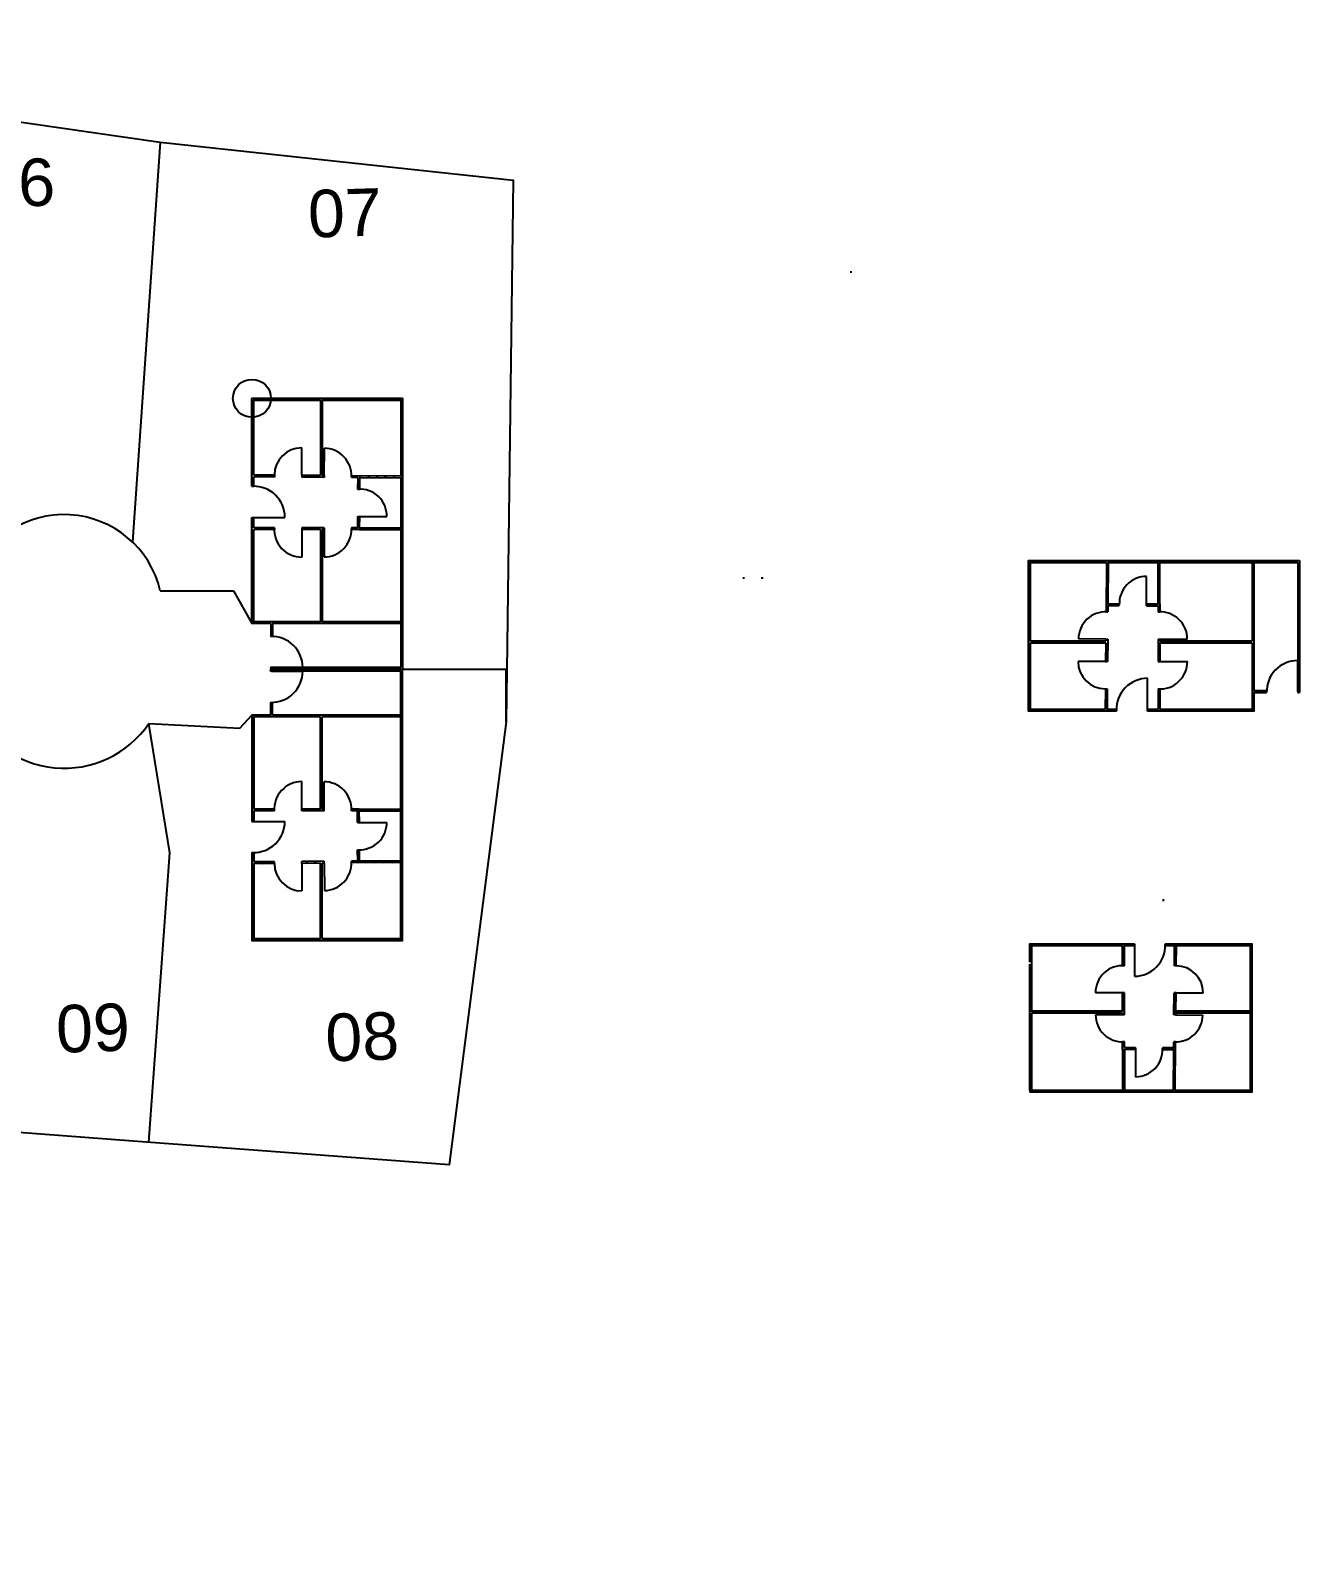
# Model space of a CAD drawing. Header units: millimetres. Extents: x 190 to 378, y 11 to 188.
# Drawn here: x 311.1 to 378, y 108.3 to 188.3 of the extents above; entities that cross this region are included whole.
import ezdxf

# ---------------------------------------------------------------- set-up
doc = ezdxf.new("R2010")
doc.units = ezdxf.units.MM
doc.styles.get("Standard").update_dxf_attribs({"font": 'arial.ttf'})
pattern_1 = [(45, (-54.15794, 9.33858), (-0.2245064, 0.2245064), [])]
pattern_2 = [(135, (523.22242, -224.516), (-0.2245064, -0.2245064), [])]
pattern_3 = [(315, (218.2009, 511.61505), (0.22126613, 0.22126613), [])]
pattern_4 = [(45, (-54.15794, 45.73144), (-0.2245064, 0.2245064), [])]

msp = doc.modelspace()

# ---------------------------------------------------------------- hatches: boundary and pattern name
h = msp.add_hatch()
h.set_pattern_fill('ANSI31', color=256, scale=0.1)
h.set_pattern_definition(pattern_1)
h.paths.add_polyline_path([(326.456, 168.784), (330.59, 168.784), (330.59, 164.786), (327.996, 164.806), (327.995, 164.706), (328.325, 164.703), (328.321, 164.107), (328.421, 164.107), (328.425, 164.703), (330.59, 164.686), (330.59, 163.792), (330.69, 163.789), (330.69, 168.884), (322.751, 168.884), (322.751, 164.251), (322.851, 164.251), (322.851, 164.745), (323.933, 164.737), (323.934, 164.837), (322.851, 164.845), (322.851, 168.784), (326.356, 168.784), (326.356, 164.818), (325.374, 164.826), (325.373, 164.726), (326.555, 164.717), (326.556, 164.817), (326.456, 164.818)])
h = msp.add_hatch()
h.set_pattern_fill('ANSI31', color=256, scale=0.1)
h.set_pattern_definition(pattern_1)
h.paths.add_polyline_path([(326.456, 161.965), (326.556, 161.965), (326.556, 162.065), (325.374, 162.065), (325.374, 161.965), (326.356, 161.965), (326.356, 158.877), (326.456, 158.877)])
h.paths.add_polyline_path([(322.851, 161.965), (323.926, 161.965, -0.017288), (323.93, 162.065), (322.851, 162.065), (322.851, 162.611), (322.751, 162.611), (322.751, 158.893), (322.851, 158.893)])
h.paths.add_polyline_path([(330.69, 163.789), (330.59, 163.792), (330.59, 162.065), (328.407, 162.065), (328.411, 162.666), (328.311, 162.667), (328.307, 162.065), (327.996, 162.065), (327.996, 161.965), (328.406, 161.965), (330.59, 161.965), (330.59, 158.858), (330.69, 158.857)])
h.paths.add_polyline_path([(322.851, 158.893), (322.751, 158.893), (322.751, 157.012), (323.742, 157.012), (323.742, 156.342, -0.015248), (323.842, 156.342), (323.842, 157.012), (330.59, 157.012), (330.59, 154.703), (323.842, 154.703), (323.736, 154.703), (323.742, 154.603), (330.69, 154.603), (330.69, 157.012), (330.69, 158.857), (330.59, 158.858), (330.59, 157.112), (326.456, 157.112), (326.456, 158.877), (326.356, 158.877), (326.356, 157.112), (322.851, 157.112)])
h = msp.add_hatch()
h.set_pattern_fill('ANSI31', color=256, scale=0.1, angle=90)
h.set_pattern_definition(pattern_2)
h.paths.add_polyline_path([(363.777, 156.098), (363.777, 160.232), (367.775, 160.232), (367.755, 157.638), (367.855, 157.637), (367.858, 157.967), (368.454, 157.963), (368.454, 158.063), (367.858, 158.067), (367.875, 160.232), (368.769, 160.232), (368.772, 160.332), (363.677, 160.332), (363.677, 152.393), (368.31, 152.393), (368.31, 152.493), (367.816, 152.493), (367.824, 153.575), (367.724, 153.576), (367.716, 152.493), (363.777, 152.493), (363.777, 155.998), (367.743, 155.998), (367.735, 155.015), (367.835, 155.015), (367.844, 156.197), (367.744, 156.198), (367.743, 156.098)])
h = msp.add_hatch()
h.set_pattern_fill('ANSI31', color=256, scale=0.1, angle=90)
h.set_pattern_definition(pattern_2)
h.paths.add_polyline_path([(370.596, 156.098), (370.596, 156.198), (370.496, 156.198), (370.496, 155.015), (370.596, 155.015), (370.596, 155.998), (373.684, 155.998), (373.684, 156.098)])
h.paths.add_polyline_path([(370.596, 152.493), (370.596, 153.568, -0.017288), (370.496, 153.572), (370.496, 152.493), (369.95, 152.493), (369.95, 152.393), (373.668, 152.393), (373.668, 152.493)])
h.paths.add_polyline_path([(368.772, 160.332), (368.769, 160.232), (370.496, 160.232), (370.496, 158.048), (369.895, 158.053), (369.894, 157.953), (370.496, 157.948), (370.496, 157.638), (370.596, 157.638), (370.596, 158.048), (370.596, 160.232), (373.703, 160.232), (373.704, 160.332)])
h.paths.add_polyline_path([(373.668, 152.493), (373.668, 152.393), (375.549, 152.393), (375.549, 153.384), (376.219, 153.384, -0.015248), (376.219, 153.484), (375.549, 153.484), (375.549, 160.232), (377.858, 160.232), (377.858, 153.484), (377.858, 153.378), (377.958, 153.384), (377.958, 160.332), (375.549, 160.332), (373.704, 160.332), (373.703, 160.232), (375.449, 160.232), (375.449, 156.098), (373.684, 156.098), (373.684, 155.998), (375.449, 155.998), (375.449, 152.493)])
h = msp.add_hatch()
h.set_pattern_fill('ANSI31', color=256, scale=0.1)
h.set_pattern_definition(pattern_4)
h.paths.add_polyline_path([(326.456, 147.24), (326.556, 147.24), (326.556, 147.14), (325.374, 147.14), (325.374, 147.24), (326.356, 147.24), (326.356, 150.329), (326.456, 150.329)])
h.paths.add_polyline_path([(322.851, 147.24), (323.926, 147.24, 0.017288), (323.93, 147.14), (322.851, 147.14), (322.851, 146.595), (322.751, 146.595), (322.751, 150.312), (322.851, 150.313)])
h.paths.add_polyline_path([(330.69, 145.416), (330.59, 145.414), (330.59, 147.14), (328.407, 147.14), (328.411, 146.539), (328.311, 146.539), (328.307, 147.14), (327.996, 147.14), (327.996, 147.24), (328.406, 147.24), (330.59, 147.24), (330.59, 150.348), (330.69, 150.348)])
h.paths.add_polyline_path([(322.851, 150.313), (322.751, 150.312), (322.751, 152.194), (323.742, 152.194), (323.742, 152.863, 0.015248), (323.842, 152.864), (323.842, 152.194), (330.59, 152.194), (330.59, 154.503), (323.842, 154.503), (323.736, 154.503), (323.742, 154.603), (330.69, 154.603), (330.69, 152.194), (330.69, 150.348), (330.59, 150.348), (330.59, 152.094), (326.456, 152.094), (326.456, 150.329), (326.356, 150.329), (326.356, 152.094), (322.851, 152.094)])
h = msp.add_hatch()
h.set_pattern_fill('ANSI31', color=256, scale=0.1)
h.set_pattern_definition(pattern_4)
h.paths.add_polyline_path([(326.456, 140.422), (330.59, 140.422), (330.59, 144.42), (327.996, 144.4), (327.995, 144.5), (328.325, 144.502), (328.321, 145.099), (328.421, 145.099), (328.425, 144.503), (330.59, 144.52), (330.59, 145.414), (330.69, 145.416), (330.69, 140.322), (322.751, 140.322), (322.751, 144.955), (322.851, 144.955), (322.851, 144.46), (323.933, 144.469), (323.934, 144.369), (322.851, 144.36), (322.851, 140.422), (326.356, 140.422), (326.356, 144.387), (325.374, 144.38), (325.373, 144.48), (326.555, 144.489), (326.556, 144.389), (326.456, 144.387)])
h = msp.add_hatch()
h.set_pattern_fill('ANSI31', color=256, scale=0.098557, angle=270)
h.set_pattern_definition([(315, (206.6229, 482.75097), (0.22126613, 0.22126613), [])])
h.paths.add_polyline_path([(368.625, 140.047), (368.625, 138.988, -0.017288), (368.723, 138.984), (368.723, 140.047), (369.261, 140.047), (369.261, 140.146), (364.327, 140.146), (364.328, 140.047)])
h.paths.add_polyline_path([(368.625, 136.495), (368.625, 136.396), (368.723, 136.396), (368.723, 137.561), (368.625, 137.561), (368.625, 136.593), (364.338, 136.593), (364.339, 136.495)])
h.paths.add_polyline_path([(375.444, 132.321), (375.444, 140.146), (370.878, 140.146), (370.878, 140.047), (371.365, 140.047), (371.356, 138.981), (371.455, 138.98), (371.463, 140.047), (375.345, 140.047), (375.345, 136.593), (371.437, 136.593), (371.444, 137.561), (371.346, 137.562), (371.337, 136.397), (371.435, 136.396), (371.437, 136.495), (375.345, 136.495), (375.345, 132.42), (371.405, 132.42), (371.424, 134.977), (371.326, 134.978), (371.323, 134.652), (370.735, 134.656), (370.735, 134.558), (371.323, 134.554), (371.306, 132.42), (368.723, 132.42), (368.723, 134.572), (369.316, 134.568), (369.316, 134.666), (368.723, 134.671), (368.723, 134.977), (368.625, 134.977), (368.625, 134.573), (368.625, 132.42), (364.351, 132.42), (364.352, 132.321)])
h.paths.add_polyline_path([(364.339, 136.495), (364.338, 136.593), (363.841, 136.593), (363.841, 140.047), (364.328, 140.047), (364.327, 140.146), (363.743, 140.146), (363.743, 139.169), (363.743, 139.071), (363.743, 132.42), (363.743, 132.321), (364.352, 132.321), (364.351, 132.42), (363.841, 132.42), (363.841, 136.495)])
h = msp.add_hatch()
h.set_pattern_fill('ANSI31', color=256, scale=0.098557, angle=270)
h.set_pattern_definition(pattern_3)
h.paths.add_polyline_path([(368.625, 136.495), (368.625, 136.396), (368.723, 136.396), (368.723, 137.561), (368.625, 137.561), (368.625, 136.593), (365.581, 136.593), (365.581, 136.495)])
h.paths.add_polyline_path([(368.625, 140.047), (368.625, 138.988, -0.017288), (368.723, 138.984), (368.723, 140.047), (369.261, 140.047), (369.261, 140.146), (365.597, 140.146), (365.597, 140.047)])
h.paths.add_polyline_path([(370.422, 132.321), (370.425, 132.42), (368.723, 132.42), (368.723, 134.572), (369.316, 134.568), (369.316, 134.666), (368.723, 134.671), (368.723, 134.977), (368.625, 134.977), (368.625, 134.573), (368.625, 132.42), (365.562, 132.42), (365.562, 132.321)])
h = msp.add_hatch()
h.set_pattern_fill('ANSI31', color=256, scale=0.098557, angle=270)
h.set_pattern_definition(pattern_3)
h.paths.add_polyline_path([(375.345, 136.495), (375.345, 132.42), (371.405, 132.42), (371.424, 134.977), (371.326, 134.978), (371.323, 134.652), (370.735, 134.656), (370.735, 134.558), (371.323, 134.554), (371.306, 132.42), (370.425, 132.42), (370.422, 132.321), (375.444, 132.321), (375.444, 140.146), (370.878, 140.146), (370.878, 140.047), (371.365, 140.047), (371.356, 138.981), (371.455, 138.98), (371.463, 140.047), (375.345, 140.047), (375.345, 136.593), (371.437, 136.593), (371.444, 137.561), (371.346, 137.562), (371.337, 136.397), (371.435, 136.396), (371.437, 136.495)])

# ---------------------------------------------------------------- linework, layer by layer
for p, q in [((276.964, 188.275), (317.924, 182.385)), ((317.924, 182.385), (316.45, 161.319)), ((354.269, 175.543), (354.367, 175.543)), ((326.356, 168.784), (326.356, 164.818)), ((326.456, 168.784), (326.456, 164.818)), ((325.373, 164.837), (325.373, 166.277)), ((326.556, 164.817), (326.567, 166.257)), ((323.934, 164.837), (322.851, 164.845)), ((323.934, 164.837), (323.933, 164.737)), ((325.374, 164.826), (325.373, 164.726)), ((326.356, 164.818), (325.374, 164.826)), ((326.556, 164.817), (326.456, 164.818)), ((326.556, 164.817), (326.555, 164.717)), ((322.751, 164.746), (322.751, 164.746)), ((322.751, 164.251), (322.851, 164.251)), ((323.933, 164.737), (322.851, 164.745)), ((326.555, 164.717), (325.373, 164.726)), ((327.996, 164.806), (327.995, 164.706)), ((328.325, 164.703), (327.995, 164.706)), ((330.59, 164.786), (327.996, 164.806)), ((328.325, 164.703), (328.321, 164.107)), ((328.321, 164.107), (328.421, 164.107)), ((328.425, 164.703), (328.421, 164.106)), ((330.59, 164.686), (328.425, 164.703)), ((322.751, 162.611), (322.851, 162.611)), ((322.851, 162.611), (324.491, 162.611)), ((328.311, 162.667), (328.307, 162.065)), ((328.311, 162.667), (328.411, 162.666)), ((328.411, 162.666), (328.407, 162.065)), ((328.421, 162.667), (329.861, 162.667)), ((323.934, 162.065), (322.851, 162.065)), ((323.934, 161.965), (322.851, 161.965)), ((323.934, 162.065), (323.934, 161.965)), ((326.556, 162.065), (325.374, 162.065)), ((325.374, 162.065), (325.374, 161.965)), ((326.356, 161.965), (325.374, 161.965)), ((325.374, 161.965), (325.374, 160.518)), ((326.356, 161.971), (326.356, 157.112)), ((326.456, 161.971), (326.456, 157.112)), ((326.556, 161.965), (326.456, 161.965)), ((326.556, 162.065), (326.556, 161.965)), ((326.556, 161.965), (326.556, 160.525)), ((328.307, 162.065), (327.996, 162.065)), ((327.996, 162.065), (327.996, 161.965)), ((328.406, 161.965), (327.996, 161.965)), ((328.406, 162.065), (330.59, 162.065)), ((328.406, 161.965), (330.59, 161.965)), ((367.775, 160.232), (367.755, 157.638)), ((367.875, 160.232), (367.858, 158.067)), ((370.496, 158.048), (370.496, 160.232)), ((370.596, 158.048), (370.596, 160.232)), ((375.549, 160.332), (377.958, 160.332)), ((375.549, 160.232), (377.858, 160.232)), ((377.858, 160.232), (377.858, 153.484)), ((377.958, 160.332), (377.958, 153.384)), ((348.613, 159.421), (348.713, 159.421)), ((349.59, 159.421), (349.688, 159.421)), ((369.895, 158.063), (369.895, 159.503)), ((377.958, 159.381), (377.958, 153.384)), ((321.774, 158.744), (322.751, 157.012)), ((367.755, 157.638), (367.855, 157.637)), ((367.858, 157.967), (367.855, 157.637)), ((367.858, 158.067), (368.455, 158.063)), ((367.858, 157.967), (368.454, 157.963)), ((368.454, 157.963), (368.454, 158.063)), ((369.894, 157.953), (369.895, 158.053)), ((369.894, 157.953), (370.496, 157.948)), ((369.895, 158.053), (370.496, 158.048)), ((370.496, 157.948), (370.496, 157.638)), ((370.496, 157.638), (370.596, 157.638)), ((370.596, 158.048), (370.596, 157.638)), ((323.742, 157.012), (323.742, 156.343)), ((323.842, 157.012), (323.842, 156.342)), ((330.59, 157.012), (330.59, 154.703)), ((330.69, 157.012), (330.69, 154.603)), ((363.777, 156.098), (367.743, 156.098)), ((367.744, 156.198), (366.304, 156.209)), ((367.744, 156.198), (367.743, 156.098)), ((367.744, 156.198), (367.844, 156.197)), ((367.844, 156.197), (367.835, 155.015)), ((370.496, 156.198), (370.496, 155.015)), ((370.496, 156.198), (370.596, 156.198)), ((370.59, 156.098), (375.449, 156.098)), ((370.596, 156.198), (370.596, 156.098)), ((370.596, 156.198), (372.036, 156.198)), ((363.777, 155.998), (367.743, 155.998)), ((367.743, 155.998), (367.735, 155.015)), ((370.59, 155.998), (375.449, 155.998)), ((370.596, 155.998), (370.596, 155.015)), ((323.842, 154.703), (323.736, 154.703)), ((323.736, 154.703), (323.742, 154.603)), ((323.736, 154.503), (323.742, 154.603)), ((323.842, 154.503), (323.736, 154.503)), ((329.739, 154.603), (323.742, 154.603)), ((330.69, 154.603), (323.742, 154.603)), ((329.739, 154.603), (323.742, 154.603)), ((330.69, 154.603), (323.742, 154.603)), ((329.739, 154.603), (323.742, 154.603)), ((330.69, 154.603), (323.742, 154.603)), ((323.786, 154.703), (325.426, 154.703)), ((323.786, 154.503), (325.426, 154.503)), ((330.59, 154.703), (323.842, 154.703)), ((330.59, 154.503), (323.842, 154.503)), ((331.224, 154.603), (329.739, 154.603)), ((330.59, 152.194), (330.59, 154.503)), ((330.69, 152.194), (330.69, 154.603)), ((367.724, 155.015), (366.284, 155.015)), ((367.735, 155.015), (367.835, 155.015)), ((370.496, 155.015), (370.596, 155.015)), ((370.596, 155.015), (372.043, 155.015)), ((377.858, 153.428), (377.858, 155.068)), ((369.95, 152.493), (369.95, 154.133)), ((323.742, 152.194), (323.742, 152.863)), ((323.842, 152.194), (323.842, 152.864)), ((367.724, 153.576), (367.716, 152.493)), ((367.724, 153.576), (367.824, 153.575)), ((367.824, 153.575), (367.816, 152.493)), ((370.496, 153.575), (370.496, 152.493)), ((370.496, 153.575), (370.596, 153.575)), ((370.596, 153.575), (370.596, 152.493)), ((375.549, 153.484), (376.219, 153.484)), ((375.549, 153.384), (376.218, 153.384)), ((377.858, 153.484), (377.858, 153.378)), ((377.858, 153.378), (377.958, 153.384)), ((322.114, 151.503), (322.751, 152.194)), ((326.356, 147.235), (326.356, 152.094)), ((326.456, 147.235), (326.456, 152.094)), ((367.815, 152.393), (367.815, 152.393)), ((368.31, 152.393), (368.31, 152.493)), ((369.95, 152.393), (369.95, 152.493)), ((317.325, 151.756), (322.114, 151.503)), ((325.374, 147.24), (325.374, 148.688)), ((326.556, 147.24), (326.556, 148.68)), ((323.934, 147.24), (322.851, 147.24)), ((323.934, 147.14), (323.934, 147.24)), ((326.356, 147.24), (325.374, 147.24)), ((325.374, 147.14), (325.374, 147.24)), ((326.556, 147.24), (326.456, 147.24)), ((326.556, 147.14), (326.556, 147.24)), ((328.406, 147.24), (327.996, 147.24)), ((327.996, 147.14), (327.996, 147.24)), ((328.406, 147.24), (330.59, 147.24)), ((322.751, 146.595), (322.851, 146.595)), ((323.934, 147.14), (322.851, 147.14)), ((322.851, 146.595), (324.491, 146.595)), ((326.556, 147.14), (325.374, 147.14)), ((328.307, 147.14), (327.996, 147.14)), ((328.311, 146.539), (328.307, 147.14)), ((328.311, 146.539), (328.411, 146.539)), ((328.406, 147.14), (330.59, 147.14)), ((328.411, 146.539), (328.407, 147.14)), ((328.421, 146.539), (329.861, 146.539)), ((322.751, 144.955), (322.851, 144.955)), ((328.325, 144.502), (328.321, 145.099)), ((328.321, 145.099), (328.421, 145.099)), ((328.425, 144.503), (328.421, 145.1)), ((322.751, 144.46), (322.751, 144.46)), ((323.933, 144.469), (322.851, 144.46)), ((323.934, 144.369), (322.851, 144.36)), ((323.934, 144.369), (323.933, 144.469)), ((326.555, 144.489), (325.373, 144.48)), ((325.374, 144.38), (325.373, 144.48)), ((325.373, 144.369), (325.373, 142.929)), ((326.356, 144.387), (325.374, 144.38)), ((326.356, 140.422), (326.356, 144.387)), ((326.556, 144.389), (326.456, 144.387)), ((326.456, 140.422), (326.456, 144.387)), ((326.556, 144.389), (326.555, 144.489)), ((326.556, 144.389), (326.567, 142.949)), ((328.325, 144.502), (327.995, 144.5)), ((327.996, 144.4), (327.995, 144.5)), ((330.59, 144.42), (327.996, 144.4)), ((330.59, 144.52), (328.425, 144.503)), ((370.769, 142.492), (370.769, 142.393)), ((368.625, 138.981), (368.625, 140.047)), ((368.723, 138.981), (368.723, 140.047)), ((369.261, 140.146), (369.261, 140.047)), ((369.261, 140.047), (369.261, 138.431)), ((370.878, 140.146), (370.878, 140.047)), ((371.356, 138.981), (371.365, 140.047)), ((371.365, 140.146), (371.365, 140.146)), ((371.455, 138.98), (371.463, 140.047)), ((368.723, 138.981), (368.625, 138.981)), ((371.455, 138.98), (371.356, 138.981)), ((368.625, 137.561), (367.198, 137.561)), ((368.625, 136.593), (368.625, 137.561)), ((368.723, 137.561), (368.625, 137.561)), ((368.723, 136.396), (368.723, 137.561)), ((371.337, 136.397), (371.346, 137.562)), ((371.444, 137.561), (371.346, 137.562)), ((371.437, 136.593), (371.444, 137.561)), ((371.455, 137.562), (372.874, 137.562)), ((368.63, 136.593), (363.841, 136.593)), ((368.63, 136.495), (363.841, 136.495)), ((368.625, 136.396), (367.205, 136.396)), ((368.625, 136.396), (368.625, 136.495)), ((368.723, 136.396), (368.625, 136.396)), ((371.435, 136.396), (371.337, 136.397)), ((371.435, 136.396), (371.437, 136.495)), ((371.435, 136.396), (372.854, 136.385)), ((375.345, 136.593), (371.437, 136.593)), ((375.345, 136.495), (371.437, 136.495)), ((368.625, 134.573), (368.625, 134.977)), ((368.723, 134.977), (368.625, 134.977)), ((368.625, 134.573), (368.625, 132.42)), ((368.723, 134.671), (368.723, 134.977)), ((369.316, 134.666), (368.723, 134.671)), ((368.723, 134.573), (368.723, 132.42)), ((369.316, 134.568), (368.723, 134.572)), ((369.316, 134.666), (369.316, 134.568)), ((369.316, 134.558), (369.316, 133.139)), ((371.323, 134.652), (370.735, 134.656)), ((370.735, 134.656), (370.735, 134.558)), ((371.323, 134.554), (370.735, 134.558)), ((371.306, 132.42), (371.323, 134.554)), ((371.323, 134.652), (371.326, 134.978)), ((371.424, 134.977), (371.326, 134.978)), ((371.405, 132.42), (371.424, 134.977)), ((363.743, 132.42), (363.743, 132.321))]:
    msp.add_line(p, q)
msp.add_lwpolyline([(317.924, 182.385), (336.518, 180.389), (336.149, 151.846), (333.15, 128.486), (316.501, 129.748), (294.235, 131.435), (263.862, 116.153, -0.147461), (254.078, 108.27, 68.774158)], format="xyb")
for points in [[(322.751, 164.251), (322.751, 168.884), (330.69, 168.884), (330.69, 157.012)], [(322.851, 164.845), (322.851, 168.784), (326.356, 168.784)], [(326.456, 168.784), (330.59, 168.784), (330.59, 164.786)], [(322.851, 164.251), (322.851, 164.745)], [(330.59, 164.686), (330.59, 162.065)], [(323.742, 157.012), (322.751, 157.012), (322.751, 162.611)], [(322.851, 162.065), (322.851, 162.611)], [(326.356, 157.112), (322.851, 157.112), (322.851, 161.965)], [(330.59, 161.965), (330.59, 157.112), (326.456, 157.112)], [(368.31, 152.393), (363.677, 152.393), (363.677, 160.332), (375.549, 160.332)], [(363.777, 156.098), (363.777, 160.232), (367.775, 160.232)], [(367.875, 160.232), (370.496, 160.232)], [(370.596, 160.232), (375.449, 160.232), (375.449, 156.098)], [(375.549, 160.232), (375.549, 153.484)], [(317.924, 158.744), (321.774, 158.744)], [(330.59, 157.012), (323.842, 157.012)], [(367.716, 152.493), (363.777, 152.493), (363.777, 155.998)], [(375.449, 155.998), (375.449, 152.493), (370.596, 152.493)], [(336.149, 151.846), (336.149, 154.603), (331.224, 154.603)], [(375.549, 153.384), (375.549, 152.393), (369.95, 152.393)], [(322.751, 144.955), (322.751, 140.322), (330.69, 140.322), (330.69, 152.194)], [(323.742, 152.194), (322.751, 152.194), (322.751, 146.595)], [(326.356, 152.094), (322.851, 152.094), (322.851, 147.24)], [(330.59, 152.194), (323.842, 152.194)], [(330.59, 147.24), (330.59, 152.094), (326.456, 152.094)], [(368.31, 152.493), (367.816, 152.493)], [(370.496, 152.493), (369.95, 152.493)], [(317.325, 129.685), (318.43, 144.939), (317.325, 151.756)], [(322.851, 147.14), (322.851, 146.595)], [(330.59, 144.52), (330.59, 147.14)], [(322.851, 144.955), (322.851, 144.46)], [(322.851, 144.36), (322.851, 140.422), (326.356, 140.422)], [(326.456, 140.422), (330.59, 140.422), (330.59, 144.42)], [(370.878, 140.146), (375.444, 140.146), (375.444, 132.321), (363.743, 132.321)], [(363.743, 139.169), (363.743, 140.146), (369.261, 140.146)], [(363.841, 136.593), (363.841, 140.047), (368.625, 140.047)], [(368.723, 140.047), (369.261, 140.047)], [(370.878, 140.047), (371.365, 140.047)], [(371.463, 140.047), (375.345, 140.047), (375.345, 136.593)], [(363.743, 132.42), (363.743, 139.071)], [(368.625, 132.42), (363.841, 132.42), (363.841, 136.495)], [(375.345, 136.495), (375.345, 132.42), (371.405, 132.42)], [(371.306, 132.42), (368.723, 132.42)]]:
    msp.add_lwpolyline(points)
for points in [[(322.751, 168.884), (330.69, 168.884), (330.69, 168.884), (322.751, 168.884)], [(363.677, 152.393), (363.677, 160.332), (363.677, 160.332), (363.677, 152.393)], [(322.751, 140.322), (330.69, 140.322), (330.69, 140.322), (322.751, 140.322)], [(375.444, 140.146), (375.444, 132.321), (375.444, 132.321), (375.444, 140.146)]]:
    msp.add_lwpolyline(points, close=True)
msp.add_circle((322.751, 168.884), 1)
for centre, radius, start, end in [((325.373, 164.837), 1.44, 90, 180), ((326.556, 164.817), 1.44, 357.57163, 89.5619), ((322.851, 162.611), 1.64, 0, 91.74709), ((328.421, 162.667), 1.44, 0, 92.3974), ((312.852, 157.55), 5.211, 13.2568, 160.15136), ((325.374, 161.965), 1.447, 176.03817, 270), ((326.556, 161.965), 1.44, 270, 1.98984), ((369.895, 158.063), 1.44, 90, 182.3974), ((367.744, 156.198), 1.44, 87.57163, 179.5619), ((370.596, 156.198), 1.44, 0, 91.98984), ((323.786, 154.703), 1.64, 0, 91.74709), ((323.786, 154.503), 1.64, 268.25291, 0), ((367.724, 155.015), 1.44, 180, 270), ((370.596, 155.015), 1.447, 266.03817, 0), ((377.858, 153.428), 1.64, 90, 181.74709), ((369.95, 152.493), 1.64, 90, 181.74709), ((312.869, 154.776), 5.383, 203.0816, 325.88207), ((325.374, 147.24), 1.447, 90, 183.96183), ((326.556, 147.24), 1.44, 358.01016, 90), ((322.851, 146.595), 1.64, 268.25291, 0), ((328.421, 146.539), 1.44, 267.6026, 0), ((325.373, 144.369), 1.44, 180, 270), ((326.556, 144.389), 1.44, 270.4381, 2.42837), ((369.261, 140.047), 1.616, 270, 1.74709), ((368.625, 137.561), 1.426, 86.03817, 180), ((371.455, 137.562), 1.419, 0, 90), ((368.625, 136.396), 1.419, 180, 271.98984), ((371.435, 136.396), 1.419, 267.57163, 359.5619), ((369.316, 134.558), 1.419, 270, 2.3974)]:
    msp.add_arc(centre, radius, start, end)

# ---------------------------------------------------------------- texts
for s, p in [('06', (308.529, 178.93)), ('07', (325.743, 177.348)), ('09', (312.469, 134.398)), ('08', (326.658, 133.941))]:
    msp.add_text(s, height=2.5, rotation=1.7996).set_placement(p)

doc.saveas('drawing.dxf')
